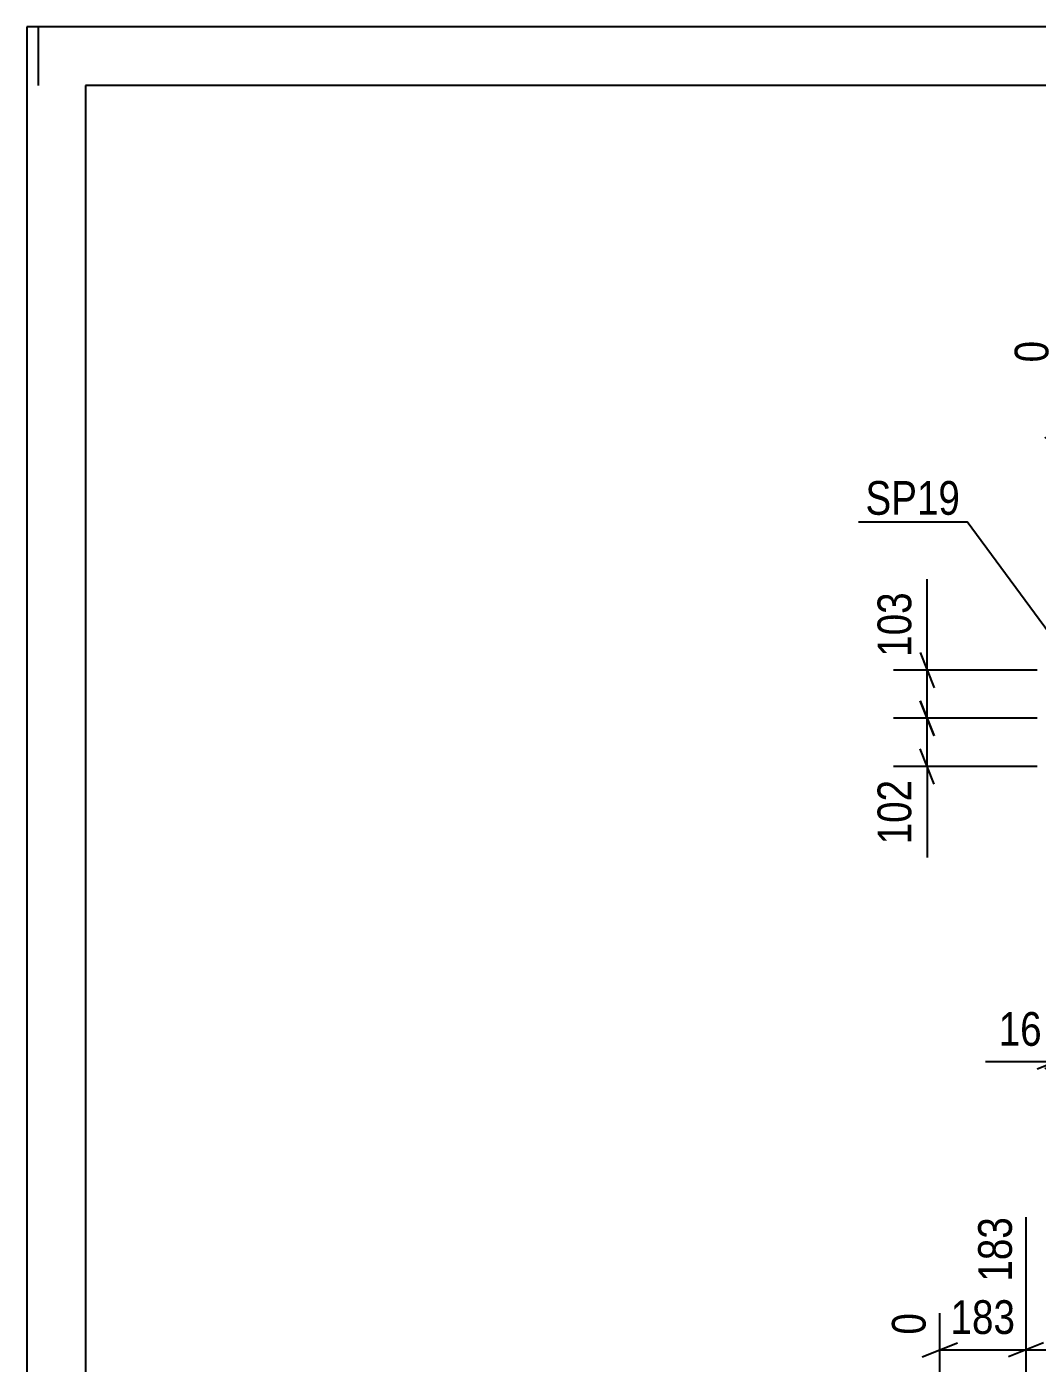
# Model space of a CAD drawing. Header units: millimetres. Extents: x -78 to 763, y -436 to 158.
# Drawn here: x -77.6 to 8.3, y 44.6 to 158.2 of the extents above; entities that cross this region are included whole.
import ezdxf

# ---------------------------------------------------------------- set-up
doc = ezdxf.new("R2010")
doc.units = ezdxf.units.MM
doc.styles.add('Arial Narrow', font='ARIALN.TTF', dxfattribs={"height": 0.2})

# ---------------------------------------------------------------- blocks, each defined once
blk = doc.blocks.new('Unknown-814184979-1135')
at = {"color": 5, "linetype": 'Continuous'}
for p, q in [((763.43, 158.21), (-77.57, 158.21)), ((-77.57, 158.21), (-77.57, -435.79)), ((-76.57, 153.21), (-76.57, 158.21)), ((758.43, 153.21), (-72.57, 153.21)), ((-72.57, 153.21), (-72.57, -430.79))]:
    blk.add_line(p, q, dxfattribs=at)
blk = doc.blocks.new('StraightDimension-814184979-10431 - 2456')
at = {"color": 7, "linetype": 'Continuous'}
for p, q in [((-1.67, 100.94), (-0.47, 97.94)), ((8.28, 99.44), (-3.92, 99.44)), ((-1.07, 95.34), (-1.07, 99.44)), ((-0.47, 93.84), (-1.67, 96.84)), ((8.28, 95.34), (-3.92, 95.34)), ((-1.07, 95.34), (-1.07, 87.61)), ((-1.07, 95.34), (-1.07, 87.61))]:
    blk.add_line(p, q, dxfattribs=at)
at = {"color": 0}
blk.add_wipeout([(-1.82, 94.82), (-6.02, 94.82), (-6.02, 88.13), (-1.82, 88.13)], dxfattribs=at)
at = {"color": 3, "style": 'Arial Narrow'}
blk.add_text('102', height=2.863, rotation=90.0002, dxfattribs=at).set_placement((-2.42, 88.73))
blk = doc.blocks.new('StraightDimension-814184979-11044 - 2456')
at = {"color": 7, "linetype": 'Continuous'}
for p, q in [((15.57, 104.44), (15.57, 135.18)), ((10.43, 102.44), (10.43, 131.52)), ((8.93, 123.29), (11.93, 124.49)), ((10.43, 123.89), (15.57, 123.89)), ((17.07, 124.49), (14.07, 123.29))]:
    blk.add_line(p, q, dxfattribs=at)
at = {"color": 0}
blk.add_wipeout([(16.34, 124.64), (16.34, 128.84), (9.66, 128.84), (9.66, 124.64)], dxfattribs=at)
at = {"color": 3, "style": 'Arial Narrow'}
blk.add_text('128', height=2.863, dxfattribs=at).set_placement((10.26, 125.24))
at = {"color": 0, "linetype": 'Continuous'}
for points in [[(14.97, 135.78), (10.77, 135.78), (10.77, 129.09), (14.97, 129.09)], [(9.83, 132.12), (5.63, 132.12), (5.63, 129.09), (9.83, 129.09)]]:
    blk.add_wipeout(points, dxfattribs=at)
at = {"color": 3, "linetype": 'Continuous', "style": 'Arial Narrow'}
for s, height, p in [('128', 2.863, (14.37, 129.69)), ('0', 2.86, (9.23, 129.69))]:
    blk.add_text(s, height=height, rotation=90.0002, dxfattribs=at).set_placement(p)
blk = doc.blocks.new('StraightDimension-814184979-6325 - 2456')
at = {"color": 7, "linetype": 'Continuous'}
for p, q in [((9.79, 91.94), (9.79, 67.86)), ((10.43, 91.94), (10.43, 67.86)), ((8.29, 69.66), (11.29, 70.86)), ((11.93, 70.86), (8.93, 69.66)), ((9.79, 70.26), (3.89, 70.26)), ((9.79, 70.26), (3.89, 70.26)), ((9.79, 70.26), (10.43, 70.26))]:
    blk.add_line(p, q, dxfattribs=at)
at = {"color": 0}
blk.add_wipeout([(9.27, 71.01), (9.27, 75.21), (4.41, 75.21), (4.41, 71.01)], dxfattribs=at)
at = {"color": 3, "style": 'Arial Narrow'}
blk.add_text('16', height=2.863, dxfattribs=at).set_placement((5.01, 71.61))
blk = doc.blocks.new('StraightDimension-814184979-10430 - 2456')
at = {"color": 7, "linetype": 'Continuous'}
for p, q in [((-1.07, 103.54), (-1.07, 111.28)), ((-1.07, 103.54), (-1.07, 111.28)), ((-1.67, 105.04), (-0.47, 102.04)), ((8.28, 103.54), (-3.92, 103.54)), ((-1.07, 99.44), (-1.07, 103.54)), ((-0.47, 97.94), (-1.67, 100.94)), ((8.28, 99.44), (-3.92, 99.44))]:
    blk.add_line(p, q, dxfattribs=at)
at = {"color": 0}
blk.add_wipeout([(-1.82, 110.75), (-6.02, 110.75), (-6.02, 104.07), (-1.82, 104.07)], dxfattribs=at)
at = {"color": 3, "style": 'Arial Narrow'}
blk.add_text('103', height=2.863, rotation=90.0002, dxfattribs=at).set_placement((-2.42, 104.67))
blk = doc.blocks.new('StraightDimension-814184979-11892 - 3452')
at = {"color": 7, "linetype": 'Continuous'}
for p, q in [((7.33, 10.84), (7.33, 57.06)), ((49.47, 10.84), (49.47, 54.38)), ((8.83, 46.37), (5.83, 45.17)), ((7.33, 45.77), (49.47, 45.77)), ((47.97, 45.17), (50.97, 46.37))]:
    blk.add_line(p, q, dxfattribs=at)
at = {"color": 0}
blk.add_wipeout([(32.65, 46.52), (32.65, 50.72), (24.14, 50.72), (24.14, 46.52)], dxfattribs=at)
at = {"color": 3, "style": 'Arial Narrow'}
blk.add_text('1277', height=2.863, dxfattribs=at).set_placement((24.74, 47.12))
at = {"color": 0, "linetype": 'Continuous'}
blk.add_wipeout([(48.87, 54.98), (44.67, 54.98), (44.67, 46.47), (48.87, 46.47)], dxfattribs=at)
at = {"color": 3, "linetype": 'Continuous', "style": 'Arial Narrow'}
blk.add_text('1460', height=2.863, rotation=90.0002, dxfattribs=at).set_placement((48.27, 47.07))
blk = doc.blocks.new('StraightDimension-814184979-11893 - 3452')
at = {"color": 7, "linetype": 'Continuous'}
for p, q in [((7.33, 10.84), (7.33, 57.06)), ((0, 3), (0, 48.9)), ((-1.5, 45.17), (1.5, 46.37)), ((0, 45.77), (7.33, 45.77)), ((8.83, 46.37), (5.83, 45.17))]:
    blk.add_line(p, q, dxfattribs=at)
at = {"color": 0}
blk.add_wipeout([(7.01, 46.52), (7.01, 50.72), (0.32, 50.72), (0.32, 46.52)], dxfattribs=at)
at = {"color": 0, "linetype": 'Continuous'}
blk.add_wipeout([(-0.6, 49.5), (-4.8, 49.5), (-4.8, 46.47), (-0.6, 46.47)], dxfattribs=at)
at = {"color": 3, "style": 'Arial Narrow'}
blk.add_text('183', height=2.863, dxfattribs=at).set_placement((0.92, 47.12))
at = {"color": 3, "linetype": 'Continuous', "style": 'Arial Narrow'}
blk.add_text('0', height=2.86, rotation=90.0002, dxfattribs=at).set_placement((-1.2, 47.07))
at = {"color": 0, "linetype": 'Continuous'}
blk.add_wipeout([(6.73, 57.66), (2.53, 57.66), (2.53, 50.97), (6.73, 50.97)], dxfattribs=at)
at = {"color": 3, "linetype": 'Continuous', "style": 'Arial Narrow'}
blk.add_text('183', height=2.863, rotation=90.0002, dxfattribs=at).set_placement((6.13, 51.57))
blk = doc.blocks.new('Mark-814184979-2653 - 2456')
at = {"color": 30, "linetype": 'Continuous'}
for p in [(-6.91, 116.14), (10.11, 105.58)]:
    blk.add_line(p, (2.33, 116.14), dxfattribs=at)
at = {"color": 0}
blk.add_wipeout([(1.73, 116.74), (1.73, 119.74), (-6.31, 119.74), (-6.31, 116.74)], dxfattribs=at)
blk.add_wipeout([(1.73, 116.74), (1.73, 119.74), (-6.31, 119.74), (-6.31, 116.74)], dxfattribs=at)
at = {"color": 3, "style": 'Arial Narrow'}
blk.add_text('SP19', height=2.863, dxfattribs=at).set_placement((-6.31, 116.74))

msp = doc.modelspace()

# ---------------------------------------------------------------- block references
msp.add_blockref('Unknown-814184979-1135', (0, 0))

# ---------------------------------------------------------------- next in the draw order: block references
for name in ['StraightDimension-814184979-11044 - 2456', 'StraightDimension-814184979-10431 - 2456', 'StraightDimension-814184979-11892 - 3452']:
    msp.add_blockref(name, (0, 0))

# ---------------------------------------------------------------- next in the draw order: block references
for name in ['StraightDimension-814184979-10430 - 2456', 'StraightDimension-814184979-6325 - 2456', 'StraightDimension-814184979-11893 - 3452']:
    msp.add_blockref(name, (0, 0))

# ---------------------------------------------------------------- next in the draw order: block references
msp.add_blockref('Mark-814184979-2653 - 2456', (0, 0))

doc.saveas('drawing.dxf')
